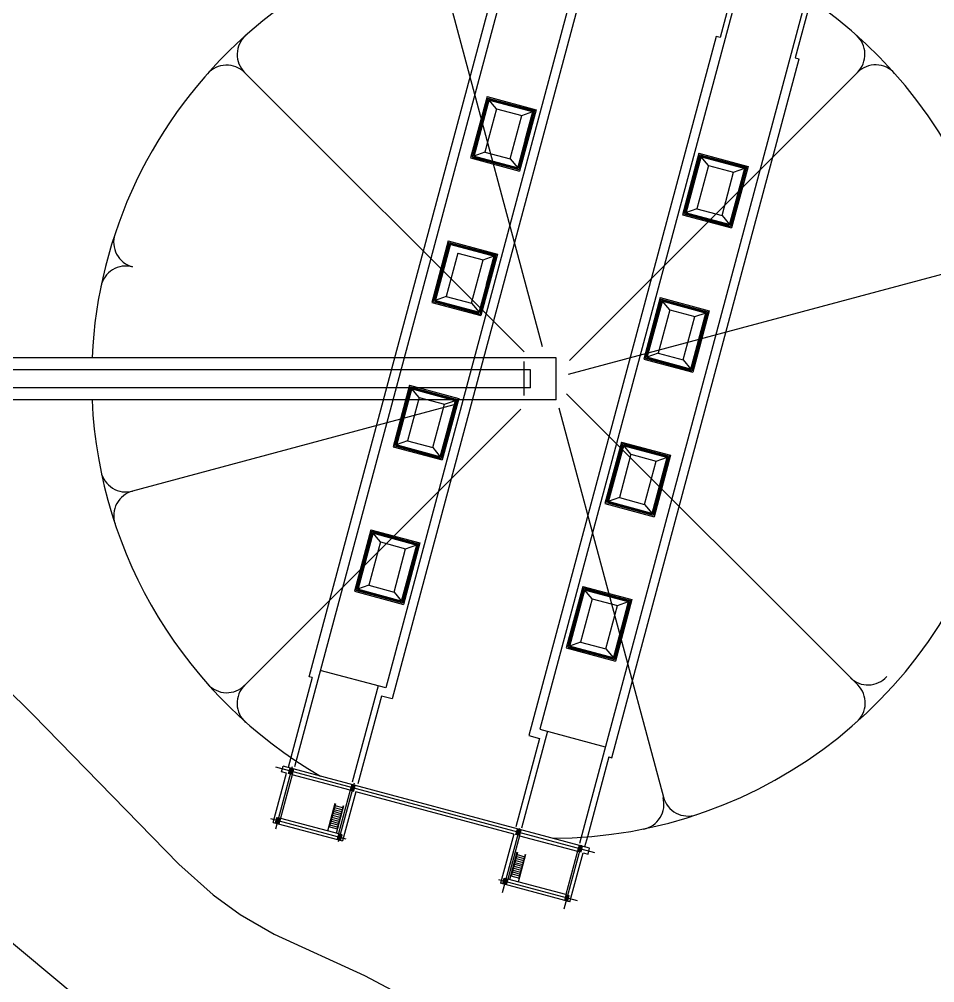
# Model space of a CAD drawing. Header units: millimetres. Extents: x 0 to 42050, y 0 to 29700.
# Drawn here: x 33505 to 34265, y 27003 to 27804 of the extents above; entities that cross this region are included whole.
import ezdxf

# ---------------------------------------------------------------- set-up
doc = ezdxf.new("R2010")
doc.units = ezdxf.units.MM
doc.header["$LTSCALE"] = 50
doc.layers.add('CHAVE', color=8, linetype='Continuous', transparency=0.4)
doc.layers.add('TDM', color=2, linetype='Continuous')
doc.styles.add('TR100', font='simplex.shx')
doc.dimstyles.new('SEG-S-1', dxfattribs={"dimscale": 50, "dimtxt": 2.5, "dimasz": 2.5, "dimexe": 1.5, "dimexo": 1.5, "dimgap": 1, "dimtad": 1, "dimdec": 0, "dimtxsty": 'TR100', "dimcen": 2.5, "dimclrd": 256, "dimclre": 256, "dimclrt": 3, "dimadec": 0, "dimazin": 0, "dimtfac": 1, "dimtdec": 0, "dimtmove": 0, "dimatfit": 3, "dimfxl": 0, "dimarcsym": 0})

# ---------------------------------------------------------------- blocks, each defined once
blk = doc.blocks.new('A$C348914f2')
at = {"layer": 'CHAVE'}
for p, q in [((-7606.58, -1233.04), (-7816.81, -2017.62)), ((-7552.16, -1247.63), (-7740.88, -1951.94)), ((-7428.1, -1280.87), (-7463.06, -1411.32)), ((-7424.1, -1281.94), (-7612.82, -1986.26)), ((-7369.67, -1296.52), (-7579.99, -2081.42)), ((-7610.55, -1668.3), (-7696.74, -1347.14)), ((-7804.44, -1942.63), (-7648.74, -1361.57)), ((-7579.91, -1380.01), (-7735.61, -1961.08)), ((-7387.68, -1379.73), (-7400.62, -1428.05)), ((-7466.26, -1410.46), (-7621.95, -1991.53)), ((-7463.06, -1411.32), (-7466.26, -1410.46)), ((-7553.12, -2009.97), (-7397.42, -1428.91)), ((-7400.62, -1428.05), (-7397.42, -1428.91)), ((-7625.76, -1672.62), (-7858.15, -1440.41)), ((-7588.28, -1679.85), (-7348.84, -1440.22)), ((-7656.72, -1460.27), (-7670.45, -1511.38)), ((-7655.98, -1461.55), (-7669.17, -1510.65)), ((-7655.65, -1463.01), (-7668.15, -1509.55)), ((-7654.89, -1462.57), (-7667.71, -1510.31)), ((-7661.46, -1486.4), (-7655.17, -1462.97)), ((-7656.72, -1460.27), (-7615.91, -1471.23)), ((-7655.98, -1461.55), (-7617.18, -1471.97)), ((-7655.65, -1463.01), (-7618.21, -1473.07)), ((-7648.83, -1470.43), (-7655.17, -1462.97)), ((-7655.17, -1462.97), (-7618.61, -1472.79)), ((-7654.89, -1462.57), (-7618.65, -1472.3)), ((-7648.83, -1470.43), (-7658.51, -1506.46)), ((-7648.83, -1470.43), (-7627.84, -1476.07)), ((-7618.65, -1472.3), (-7631.47, -1520.05)), ((-7618.21, -1473.07), (-7630.71, -1519.61)), ((-7617.18, -1471.97), (-7630.37, -1521.07)), ((-7615.91, -1471.23), (-7629.64, -1522.34)), ((-7627.83, -1476.07), (-7618.61, -1472.79)), ((-7624.9, -1496.22), (-7618.61, -1472.79)), ((-7637.5, -1512.1), (-7627.84, -1476.07)), ((-7661.46, -1486.4), (-7667.75, -1509.83)), ((-7624.9, -1496.22), (-7631.19, -1519.65)), ((-7670.45, -1511.38), (-7629.64, -1522.34)), ((-7669.17, -1510.65), (-7630.37, -1521.07)), ((-7668.15, -1509.55), (-7630.71, -1519.61)), ((-7658.51, -1506.46), (-7667.75, -1509.83)), ((-7667.75, -1509.83), (-7631.19, -1519.65)), ((-7667.71, -1510.31), (-7631.47, -1520.05)), ((-7658.51, -1506.46), (-7637.5, -1512.1)), ((-7637.5, -1512.1), (-7631.19, -1519.65)), ((-7480.64, -1507.45), (-7494.36, -1558.56)), ((-7479.9, -1508.73), (-7493.09, -1557.83)), ((-7479.57, -1510.19), (-7492.07, -1556.73)), ((-7478.81, -1509.75), (-7491.63, -1557.49)), ((-7485.38, -1533.58), (-7479.08, -1510.15)), ((-7480.64, -1507.45), (-7439.83, -1518.41)), ((-7479.9, -1508.73), (-7441.1, -1519.15)), ((-7479.57, -1510.19), (-7442.13, -1520.25)), ((-7472.75, -1517.61), (-7479.08, -1510.15)), ((-7479.08, -1510.15), (-7442.52, -1519.97)), ((-7478.81, -1509.75), (-7442.57, -1519.49)), ((-7472.75, -1517.61), (-7482.43, -1553.64)), ((-7472.75, -1517.61), (-7451.76, -1523.25)), ((-7442.57, -1519.49), (-7455.39, -1567.23)), ((-7442.13, -1520.25), (-7454.63, -1566.79)), ((-7441.1, -1519.15), (-7454.29, -1568.25)), ((-7439.83, -1518.41), (-7453.56, -1569.53)), ((-7451.75, -1523.26), (-7442.52, -1519.97)), ((-7448.82, -1543.4), (-7442.52, -1519.97)), ((-7461.42, -1559.29), (-7451.76, -1523.25)), ((-7485.38, -1533.58), (-7491.67, -1557.01)), ((-7448.82, -1543.4), (-7455.11, -1566.83)), ((-7482.43, -1553.64), (-7491.67, -1557.01)), ((-7482.43, -1553.64), (-7461.42, -1559.29)), ((-7494.36, -1558.56), (-7453.56, -1569.53)), ((-7493.09, -1557.83), (-7454.29, -1568.25)), ((-7492.07, -1556.73), (-7454.63, -1566.79)), ((-7491.67, -1557.01), (-7455.11, -1566.83)), ((-7491.63, -1557.49), (-7455.39, -1567.23)), ((-7461.42, -1559.29), (-7455.11, -1566.83)), ((-7688.89, -1580.33), (-7702.61, -1631.44)), ((-7688.15, -1581.6), (-7701.34, -1630.7)), ((-7687.82, -1583.06), (-7700.32, -1629.61)), ((-7687.06, -1582.63), (-7699.88, -1630.37)), ((-7693.63, -1606.45), (-7687.33, -1583.02)), ((-7688.89, -1580.33), (-7648.08, -1591.29)), ((-7688.15, -1581.6), (-7649.35, -1592.02)), ((-7687.82, -1583.06), (-7650.38, -1593.12)), ((-7687.33, -1583.02), (-7650.77, -1592.84)), ((-7687.06, -1582.63), (-7650.82, -1592.36)), ((-7681, -1590.49), (-7690.68, -1626.52)), ((-7681, -1590.49), (-7660.01, -1596.12)), ((-7650.82, -1592.36), (-7663.64, -1640.1)), ((-7650.38, -1593.12), (-7662.88, -1639.66)), ((-7649.35, -1592.02), (-7662.54, -1641.13)), ((-7648.08, -1591.29), (-7661.81, -1642.4)), ((-7660, -1596.13), (-7650.77, -1592.84)), ((-7657.07, -1616.27), (-7650.77, -1592.84)), ((-7669.67, -1632.16), (-7660.01, -1596.12)), ((-7588.96, -1691.1), (-7255.56, -1601.63)), ((-7693.63, -1606.45), (-7699.92, -1629.88)), ((-7657.07, -1616.27), (-7663.36, -1639.7)), ((-7702.61, -1631.44), (-7661.81, -1642.4)), ((-7701.34, -1630.7), (-7662.54, -1641.13)), ((-7700.32, -1629.61), (-7662.88, -1639.66)), ((-7690.68, -1626.52), (-7699.92, -1629.88)), ((-7699.92, -1629.88), (-7663.36, -1639.7)), ((-7699.88, -1630.37), (-7663.64, -1640.1)), ((-7690.68, -1626.52), (-7669.67, -1632.16)), ((-7669.67, -1632.16), (-7663.36, -1639.7)), ((-7512.81, -1627.51), (-7526.53, -1678.62)), ((-7512.07, -1628.78), (-7525.26, -1677.88)), ((-7511.74, -1630.25), (-7524.24, -1676.79)), ((-7510.97, -1629.81), (-7523.8, -1677.55)), ((-7517.55, -1653.63), (-7511.25, -1630.2)), ((-7512.81, -1627.51), (-7472, -1638.47)), ((-7512.07, -1628.78), (-7473.27, -1639.2)), ((-7511.74, -1630.25), (-7474.3, -1640.3)), ((-7504.92, -1637.67), (-7511.25, -1630.2)), ((-7511.25, -1630.2), (-7474.69, -1640.02)), ((-7510.97, -1629.81), (-7474.74, -1639.54)), ((-7504.92, -1637.67), (-7514.59, -1673.7)), ((-7504.92, -1637.67), (-7483.93, -1643.31)), ((-7474.74, -1639.54), (-7487.56, -1687.28)), ((-7474.3, -1640.3), (-7486.8, -1686.84)), ((-7473.27, -1639.2), (-7486.46, -1688.31)), ((-7472, -1638.47), (-7485.72, -1689.58)), ((-7483.92, -1643.31), (-7474.69, -1640.02)), ((-7480.99, -1663.45), (-7474.69, -1640.02)), ((-7493.59, -1679.34), (-7483.93, -1643.31)), ((-7517.55, -1653.63), (-7523.84, -1677.07)), ((-7480.99, -1663.45), (-7487.28, -1686.89)), ((-7514.59, -1673.7), (-7523.84, -1677.07)), ((-7514.59, -1673.7), (-7493.59, -1679.34)), ((-7599.34, -1677.57), (-8564.61, -1677.57)), ((-7625.76, -1708.87), (-7625.76, -1680.61)), ((-7599.34, -1712.37), (-7599.34, -1677.57)), ((-7526.53, -1678.62), (-7485.72, -1689.58)), ((-7525.26, -1677.88), (-7486.46, -1688.31)), ((-7524.24, -1676.79), (-7486.8, -1686.84)), ((-7523.84, -1677.07), (-7487.28, -1686.89)), ((-7523.8, -1677.55), (-7487.56, -1687.28)), ((-7493.59, -1679.34), (-7487.28, -1686.89)), ((-7620.58, -1687.51), (-8583.93, -1687.51)), ((-7620.58, -1702.43), (-7620.58, -1687.51)), ((-7620.58, -1702.43), (-8633.72, -1702.42)), ((-7721.06, -1700.38), (-7734.78, -1751.49)), ((-7720.32, -1701.66), (-7733.51, -1750.76)), ((-7719.99, -1703.12), (-7732.48, -1749.66)), ((-7719.22, -1702.68), (-7732.05, -1750.42)), ((-7725.8, -1726.51), (-7719.5, -1703.08)), ((-7721.06, -1700.38), (-7680.25, -1711.34)), ((-7720.32, -1701.66), (-7681.52, -1712.08)), ((-7719.99, -1703.12), (-7682.55, -1713.18)), ((-7713.17, -1710.54), (-7719.5, -1703.08)), ((-7719.5, -1703.08), (-7682.94, -1712.9)), ((-7719.22, -1702.68), (-7682.99, -1712.41)), ((-7599.34, -1712.37), (-8666.92, -1712.37)), ((-7713.17, -1710.54), (-7722.84, -1746.57)), ((-7713.17, -1710.54), (-7692.18, -1716.18)), ((-7682.99, -1712.41), (-7695.81, -1760.16)), ((-7682.55, -1713.18), (-7695.05, -1759.72)), ((-7681.52, -1712.08), (-7694.71, -1761.18)), ((-7680.25, -1711.34), (-7693.97, -1762.45)), ((-7692.17, -1716.18), (-7682.94, -1712.9)), ((-7689.24, -1736.33), (-7682.94, -1712.9)), ((-7590.75, -1707.61), (-7348.64, -1949.53)), ((-7684.21, -1716.66), (-7951.23, -1788.32)), ((-7628.68, -1720.28), (-7857.96, -1949.73)), ((-7701.84, -1752.22), (-7692.18, -1716.18)), ((-7596.93, -1719.09), (-7510.05, -2042.8)), ((-7725.8, -1726.51), (-7732.09, -1749.94)), ((-7689.24, -1736.33), (-7695.53, -1759.76)), ((-7734.78, -1751.49), (-7693.97, -1762.45)), ((-7733.51, -1750.76), (-7694.71, -1761.18)), ((-7732.48, -1749.66), (-7695.05, -1759.72)), ((-7722.84, -1746.57), (-7732.09, -1749.94)), ((-7732.09, -1749.94), (-7695.53, -1759.76)), ((-7732.05, -1750.42), (-7695.81, -1760.16)), ((-7722.84, -1746.57), (-7701.84, -1752.22)), ((-7701.84, -1752.22), (-7695.53, -1759.76)), ((-7544.98, -1747.56), (-7558.7, -1798.67)), ((-7544.24, -1748.84), (-7557.43, -1797.94)), ((-7543.9, -1750.3), (-7556.4, -1796.84)), ((-7543.14, -1749.86), (-7555.96, -1797.6)), ((-7549.71, -1773.69), (-7543.42, -1750.26)), ((-7544.98, -1747.56), (-7504.17, -1758.53)), ((-7544.24, -1748.84), (-7505.44, -1759.26)), ((-7543.9, -1750.3), (-7506.46, -1760.36)), ((-7537.09, -1757.72), (-7543.42, -1750.26)), ((-7543.42, -1750.26), (-7506.86, -1760.08)), ((-7543.14, -1749.86), (-7506.9, -1759.6)), ((-7537.09, -1757.72), (-7546.76, -1793.75)), ((-7537.09, -1757.72), (-7516.1, -1763.36)), ((-7506.9, -1759.6), (-7519.73, -1807.34)), ((-7506.46, -1760.36), (-7518.96, -1806.9)), ((-7505.44, -1759.26), (-7518.63, -1808.36)), ((-7504.17, -1758.53), (-7517.89, -1809.64)), ((-7516.08, -1763.37), (-7506.86, -1760.08)), ((-7513.15, -1783.51), (-7506.86, -1760.08)), ((-7525.76, -1799.4), (-7516.1, -1763.36)), ((-7549.71, -1773.69), (-7556.01, -1797.12)), ((-7513.15, -1783.51), (-7519.45, -1806.94)), ((-7546.76, -1793.75), (-7556.01, -1797.12)), ((-7546.76, -1793.75), (-7525.76, -1799.4)), ((-7558.7, -1798.67), (-7517.89, -1809.64)), ((-7557.43, -1797.94), (-7518.63, -1808.36)), ((-7556.4, -1796.84), (-7518.96, -1806.9)), ((-7556.01, -1797.12), (-7519.45, -1806.94)), ((-7555.96, -1797.6), (-7519.73, -1807.34)), ((-7525.76, -1799.4), (-7519.45, -1806.94)), ((-7753.23, -1820.44), (-7766.95, -1871.55)), ((-7752.49, -1821.71), (-7765.68, -1870.81)), ((-7752.15, -1823.17), (-7764.65, -1869.72)), ((-7751.39, -1822.74), (-7764.21, -1870.48)), ((-7757.96, -1846.56), (-7751.67, -1823.13)), ((-7753.23, -1820.44), (-7712.42, -1831.4)), ((-7752.49, -1821.71), (-7713.69, -1832.13)), ((-7752.15, -1823.17), (-7714.71, -1833.23)), ((-7745.34, -1830.6), (-7751.67, -1823.13)), ((-7751.67, -1823.13), (-7715.11, -1832.95)), ((-7751.39, -1822.74), (-7715.15, -1832.47)), ((-7745.34, -1830.6), (-7755.01, -1866.63)), ((-7745.34, -1830.6), (-7724.35, -1836.24)), ((-7715.15, -1832.47), (-7727.98, -1880.21)), ((-7714.71, -1833.23), (-7727.21, -1879.77)), ((-7713.69, -1832.13), (-7726.88, -1881.24)), ((-7712.42, -1831.4), (-7726.14, -1882.51)), ((-7724.33, -1836.24), (-7715.11, -1832.95)), ((-7721.4, -1856.38), (-7715.11, -1832.95)), ((-7734.01, -1872.27), (-7724.35, -1836.24)), ((-7757.96, -1846.56), (-7764.26, -1869.99)), ((-7721.4, -1856.38), (-7727.7, -1879.81)), ((-7766.95, -1871.55), (-7726.14, -1882.51)), ((-7765.68, -1870.81), (-7726.88, -1881.24)), ((-7764.65, -1869.72), (-7727.21, -1879.77)), ((-7755.01, -1866.63), (-7764.26, -1869.99)), ((-7764.26, -1869.99), (-7727.7, -1879.81)), ((-7764.21, -1870.48), (-7727.98, -1880.21)), ((-7755.01, -1866.63), (-7734.01, -1872.27)), ((-7734.01, -1872.27), (-7727.7, -1879.81)), ((-7577.14, -1867.62), (-7590.87, -1918.73)), ((-7576.41, -1868.89), (-7589.6, -1918)), ((-7576.07, -1870.36), (-7588.57, -1916.9)), ((-7575.31, -1869.92), (-7588.13, -1917.66)), ((-7581.88, -1893.74), (-7575.59, -1870.31)), ((-7577.14, -1867.62), (-7536.34, -1878.58)), ((-7576.41, -1868.89), (-7537.61, -1879.31)), ((-7576.07, -1870.36), (-7538.63, -1880.41)), ((-7569.26, -1877.78), (-7575.59, -1870.31)), ((-7575.59, -1870.31), (-7539.03, -1880.13)), ((-7575.31, -1869.92), (-7539.07, -1879.65)), ((-7569.26, -1877.78), (-7578.93, -1913.81)), ((-7569.26, -1877.78), (-7548.27, -1883.42)), ((-7539.07, -1879.65), (-7551.89, -1927.39)), ((-7538.63, -1880.41), (-7551.13, -1926.95)), ((-7537.61, -1879.31), (-7550.8, -1928.42)), ((-7536.34, -1878.58), (-7550.06, -1929.69)), ((-7548.25, -1883.42), (-7539.03, -1880.13)), ((-7545.32, -1903.57), (-7539.03, -1880.13)), ((-7557.93, -1919.45), (-7548.27, -1883.42)), ((-7581.88, -1893.74), (-7588.18, -1917.18)), ((-7545.32, -1903.57), (-7551.62, -1927)), ((-7578.93, -1913.81), (-7588.18, -1917.18)), ((-7578.93, -1913.81), (-7557.93, -1919.45)), ((-7590.87, -1918.73), (-7550.06, -1929.69)), ((-7589.6, -1918), (-7550.8, -1928.42)), ((-7588.57, -1916.9), (-7551.13, -1926.95)), ((-7588.18, -1917.18), (-7551.62, -1927)), ((-7588.13, -1917.66), (-7551.89, -1927.39)), ((-7557.93, -1919.45), (-7551.62, -1927)), ((-7740.88, -1951.94), (-7795.3, -1937.36)), ((-7802.04, -1943.28), (-7819.84, -2009.72)), ((-7802.04, -1943.28), (-7804.44, -1942.63)), ((-7802.04, -1943.28), (-7804.44, -1942.63)), ((-7747.28, -1950.23), (-7768.75, -2030.33)), ((-7744.41, -1958.72), (-7763.94, -2031.62)), ((-7735.61, -1961.08), (-7744.41, -1958.72)), ((-7612.82, -1986.26), (-7558.4, -2000.84)), ((-7613.15, -1993.89), (-7632.89, -2067.57)), ((-7606.42, -1987.97), (-7628.05, -2068.7)), ((-7621.95, -1991.53), (-7613.15, -1993.89)), ((-7819.84, -2009.72), (-7822.09, -2018.13)), ((-7555.52, -2009.33), (-7573.33, -2075.77)), ((-7555.52, -2009.33), (-7553.12, -2009.97)), ((-7555.52, -2009.33), (-7553.12, -2009.97)), ((-7832.33, -2069.13), (-7818.46, -2017.38)), ((-7567.01, -2089.05), (-7832.22, -2017.99)), ((-7827.51, -2021.82), (-7826.22, -2017.02)), ((-7571.45, -2085.29), (-7826.22, -2017.02)), ((-7834.32, -2063.75), (-7823.38, -2022.93)), ((-7818.58, -2024.22), (-7828.23, -2060.24)), ((-7823.38, -2022.93), (-7827.51, -2021.82)), ((-7821.27, -2023.07), (-7821.58, -2023.24)), ((-7821.11, -2022.47), (-7820.31, -2022.68)), ((-7820.82, -2022.98), (-7820.6, -2022.18)), ((-7820.2, -2019.06), (-7820.38, -2018.76)), ((-7820.36, -2019.66), (-7819.56, -2019.88)), ((-7820.07, -2020.17), (-7819.85, -2019.37)), ((-7819.32, -2020.57), (-7819.75, -2022.2)), ((-7819.51, -2022.89), (-7818.71, -2023.11)), ((-7819.22, -2023.4), (-7819, -2022.6)), ((-7818.87, -2023.71), (-7818.69, -2024.01)), ((-7818.76, -2020.09), (-7817.96, -2020.31)), ((-7770.56, -2037.08), (-7818.58, -2024.22)), ((-7818.46, -2020.59), (-7818.25, -2019.79)), ((-7817.8, -2019.71), (-7817.49, -2019.53)), ((-7767.24, -2031.11), (-7780.32, -2079.94)), ((-7768.97, -2032.79), (-7769.15, -2032.49)), ((-7768.33, -2033.61), (-7769.13, -2033.39)), ((-7768.84, -2033.89), (-7768.62, -2033.09)), ((-7768.09, -2034.3), (-7768.53, -2035.93)), ((-7766.73, -2034.03), (-7767.53, -2033.82)), ((-7767.24, -2034.33), (-7767.02, -2033.53)), ((-7766.57, -2033.43), (-7766.27, -2033.26)), ((-7770.56, -2037.08), (-7780.21, -2073.1)), ((-7765.75, -2038.37), (-7776.69, -2079.19)), ((-7770.04, -2036.79), (-7770.35, -2036.97)), ((-7769.08, -2036.41), (-7769.88, -2036.19)), ((-7769.59, -2036.7), (-7769.38, -2035.9)), ((-7767.48, -2036.84), (-7768.28, -2036.62)), ((-7767.99, -2037.13), (-7767.78, -2036.33)), ((-7767.64, -2037.44), (-7767.47, -2037.74)), ((-7634.49, -2073.54), (-7765.75, -2038.37)), ((-7789.01, -2070.75), (-7782.87, -2047.83)), ((-7787.75, -2067.65), (-7782.47, -2047.94)), ((-7776.63, -2051.76), (-7783.03, -2050.04)), ((-7781.8, -2072.68), (-7775.66, -2049.76)), ((-7781.35, -2069.37), (-7776.06, -2049.65)), ((-7778.77, -2059.76), (-7785.18, -2058.05)), ((-7778.34, -2058.16), (-7784.75, -2056.45)), ((-7777.92, -2056.56), (-7784.32, -2054.85)), ((-7777.49, -2054.96), (-7783.89, -2053.25)), ((-7777.06, -2053.36), (-7783.46, -2051.64)), ((-7836.78, -2060.52), (-7774, -2077.34)), ((-7834.32, -2063.75), (-7776.69, -2079.19)), ((-7832.21, -2063.89), (-7832.51, -2064.06)), ((-7832.05, -2063.29), (-7831.25, -2063.5)), ((-7831.76, -2063.8), (-7831.54, -2063)), ((-7831.14, -2059.89), (-7831.31, -2059.58)), ((-7831.3, -2060.49), (-7830.5, -2060.7)), ((-7831.01, -2060.99), (-7830.79, -2060.19)), ((-7830.26, -2061.4), (-7830.69, -2063.02)), ((-7830.45, -2063.72), (-7829.65, -2063.93)), ((-7830.16, -2064.22), (-7829.94, -2063.42)), ((-7829.81, -2064.53), (-7829.63, -2064.84)), ((-7829.7, -2060.92), (-7828.9, -2061.13)), ((-7829.4, -2061.42), (-7829.19, -2060.62)), ((-7828.74, -2060.53), (-7828.43, -2060.35)), ((-7828.23, -2060.24), (-7780.21, -2073.1)), ((-7780.92, -2067.77), (-7787.32, -2066.05)), ((-7780.49, -2066.17), (-7786.89, -2064.45)), ((-7780.06, -2064.57), (-7786.46, -2062.85)), ((-7779.63, -2062.97), (-7786.03, -2061.25)), ((-7779.2, -2061.36), (-7785.61, -2059.65)), ((-7780.95, -2069.48), (-7788.15, -2067.55)), ((-7779.91, -2073.61), (-7780.09, -2073.31)), ((-7779.27, -2074.43), (-7780.07, -2074.21)), ((-7779.78, -2074.71), (-7779.56, -2073.91)), ((-7778.18, -2075.15), (-7777.96, -2074.35)), ((-7777.51, -2074.26), (-7777.2, -2074.08)), ((-7634.49, -2073.54), (-7645.43, -2114.37)), ((-7629.82, -2068.92), (-7644.1, -2122.2)), ((-7632.38, -2073.68), (-7632.69, -2073.85)), ((-7632.22, -2073.08), (-7631.42, -2073.29)), ((-7631.93, -2073.59), (-7631.72, -2072.79)), ((-7631.31, -2069.68), (-7631.49, -2069.37)), ((-7631.47, -2070.28), (-7630.67, -2070.49)), ((-7631.18, -2070.78), (-7630.97, -2069.98)), ((-7630.43, -2071.19), (-7630.87, -2072.81)), ((-7630.62, -2073.51), (-7629.82, -2073.72)), ((-7630.33, -2074.01), (-7630.12, -2073.21)), ((-7629.98, -2074.32), (-7629.81, -2074.63)), ((-7629.87, -2070.71), (-7629.07, -2070.92)), ((-7629.58, -2071.21), (-7629.36, -2070.41)), ((-7628.91, -2070.32), (-7628.61, -2070.14)), ((-7780.98, -2077.61), (-7781.29, -2077.79)), ((-7780.02, -2077.23), (-7780.82, -2077.01)), ((-7780.53, -2077.52), (-7780.31, -2076.72)), ((-7779.03, -2075.12), (-7779.46, -2076.75)), ((-7778.42, -2077.66), (-7779.22, -2077.44)), ((-7778.93, -2077.96), (-7778.72, -2077.16)), ((-7778.58, -2078.26), (-7778.41, -2078.56)), ((-7777.67, -2074.86), (-7778.47, -2074.64)), ((-7629.69, -2074.83), (-7639.34, -2110.85)), ((-7629.69, -2074.83), (-7581.66, -2087.7)), ((-7573.33, -2075.77), (-7575.58, -2084.18)), ((-7637.74, -2111.28), (-7631.6, -2088.36)), ((-7636.48, -2108.18), (-7631.2, -2088.47)), ((-7631.76, -2090.58), (-7625.36, -2092.29)), ((-7630.54, -2113.21), (-7624.4, -2090.29)), ((-7630.08, -2109.9), (-7624.8, -2090.18)), ((-7578.59, -2082.64), (-7592.87, -2135.93)), ((-7581.66, -2087.7), (-7591.32, -2123.72)), ((-7587.8, -2129.81), (-7576.86, -2088.98)), ((-7581.16, -2087.4), (-7581.46, -2087.58)), ((-7580.2, -2087.02), (-7581, -2086.8)), ((-7580.7, -2087.31), (-7580.49, -2086.51)), ((-7580.08, -2083.4), (-7580.26, -2083.1)), ((-7579.45, -2084.22), (-7580.25, -2084)), ((-7579.95, -2084.5), (-7579.74, -2083.7)), ((-7579.2, -2084.91), (-7579.64, -2086.54)), ((-7578.59, -2087.45), (-7579.4, -2087.23)), ((-7579.1, -2087.75), (-7578.89, -2086.95)), ((-7578.76, -2088.05), (-7578.58, -2088.35)), ((-7577.84, -2084.65), (-7578.64, -2084.43)), ((-7578.35, -2084.94), (-7578.14, -2084.14)), ((-7577.68, -2084.05), (-7577.38, -2083.87)), ((-7576.86, -2088.98), (-7572.73, -2090.09)), ((-7572.73, -2090.09), (-7571.45, -2085.29)), ((-7633.91, -2098.58), (-7627.51, -2100.3)), ((-7633.48, -2096.98), (-7627.08, -2098.69)), ((-7633.05, -2095.38), (-7626.65, -2097.09)), ((-7632.62, -2093.78), (-7626.22, -2095.49)), ((-7632.19, -2092.18), (-7625.79, -2093.89)), ((-7636.05, -2106.58), (-7629.65, -2108.3)), ((-7635.63, -2104.98), (-7629.22, -2106.7)), ((-7635.2, -2103.38), (-7628.79, -2105.1)), ((-7634.77, -2101.78), (-7628.36, -2103.5)), ((-7634.34, -2100.18), (-7627.94, -2101.9)), ((-7581.64, -2128.88), (-7646.83, -2111.42)), ((-7587.8, -2129.81), (-7645.43, -2114.37)), ((-7643.32, -2114.5), (-7643.63, -2114.68)), ((-7643.16, -2113.9), (-7642.36, -2114.12)), ((-7642.87, -2114.41), (-7642.66, -2113.61)), ((-7642.25, -2110.5), (-7642.43, -2110.19)), ((-7642.41, -2111.1), (-7641.61, -2111.31)), ((-7642.12, -2111.61), (-7641.9, -2110.81)), ((-7641.37, -2112.01), (-7641.8, -2113.63)), ((-7641.56, -2114.33), (-7640.76, -2114.54)), ((-7641.27, -2114.84), (-7641.05, -2114.04)), ((-7640.81, -2111.53), (-7640.01, -2111.74)), ((-7640.52, -2112.03), (-7640.3, -2111.23)), ((-7639.85, -2111.14), (-7639.54, -2110.97)), ((-7591.32, -2123.72), (-7639.34, -2110.85)), ((-7636.88, -2108.08), (-7629.68, -2110.01)), ((-7640.92, -2115.14), (-7640.75, -2115.45)), ((-7592.1, -2128.23), (-7592.4, -2128.4)), ((-7591.13, -2127.84), (-7591.93, -2127.63)), ((-7591.64, -2128.13), (-7591.43, -2127.33)), ((-7591.02, -2124.23), (-7591.2, -2123.92)), ((-7590.38, -2125.04), (-7591.18, -2124.83)), ((-7590.89, -2125.33), (-7590.67, -2124.53)), ((-7590.14, -2125.74), (-7590.58, -2127.36)), ((-7589.53, -2128.27), (-7590.33, -2128.06)), ((-7590.04, -2128.57), (-7589.83, -2127.77)), ((-7589.69, -2128.87), (-7589.52, -2129.18)), ((-7588.78, -2125.47), (-7589.58, -2125.25)), ((-7589.29, -2125.76), (-7589.08, -2124.96)), ((-7588.62, -2124.87), (-7588.32, -2124.69))]:
    blk.add_line(p, q, dxfattribs=at)
at = {"layer": 'CHAVE', "flags": 128}
for points in [[(-8551.14, -1860.6), (-8508.07, -1878.58), (-8345.22, -1951.47), (-8311.95, -1967.36), (-8281.91, -1983.72), (-8250.1, -2004.26), (-8218.69, -2028.02), (-8082.53, -2137.74), (-7998.26, -2208.29), (-7885.49, -2285.58), (-7832.79, -2319.58), (-7784.64, -2347.19), (-7700.82, -2389.78), (-7622.42, -2439.97), (-7600.11, -2452.44), (-7508.98, -2492.59), (-7421.18, -2540.28)], [(-8082.1, -1926.93), (-8034.14, -1973.99), (-7912.92, -2098.55), (-7884.38, -2124), (-7861.79, -2140.27), (-7833.52, -2156.56), (-7758.66, -2190.99), (-7635.78, -2256.32), (-7442.68, -2351.89), (-7374.09, -2384.87), (-7218.82, -2455.3), (-7178.12, -2476.88), (-7108.42, -2516.57), (-7072.91, -2539.33), (-6989.32, -2597.22), (-6873.88, -2673.8), (-6765.9, -2754.88), (-6729.72, -2784.94)]]:
    blk.add_lwpolyline(points, dxfattribs=at)
for points in [[(-7821.58, -2023.24), (-7820.38, -2018.76), (-7817.49, -2019.53), (-7818.69, -2024.01)], [(-7821.27, -2023.07), (-7820.2, -2019.06), (-7817.8, -2019.71), (-7818.87, -2023.71)], [(-7820.56, -2021.98), (-7818.94, -2022.42), (-7818.92, -2022.33), (-7819.7, -2022.12), (-7819.31, -2020.67), (-7818.53, -2020.88), (-7818.5, -2020.79), (-7820.13, -2020.36), (-7820.15, -2020.44), (-7819.37, -2020.65), (-7819.76, -2022.1), (-7820.54, -2021.89)], [(-7767.47, -2037.74), (-7766.27, -2033.26), (-7769.15, -2032.49), (-7770.35, -2036.97)], [(-7767.64, -2037.44), (-7766.57, -2033.43), (-7768.97, -2032.79), (-7770.04, -2036.79)], [(-7767.71, -2036.14), (-7769.34, -2035.71), (-7769.31, -2035.62), (-7768.53, -2035.83), (-7768.14, -2034.38), (-7768.93, -2034.17), (-7768.9, -2034.08), (-7767.28, -2034.52), (-7767.3, -2034.61), (-7768.09, -2034.4), (-7768.47, -2035.84), (-7767.69, -2036.05)], [(-7832.51, -2064.06), (-7831.31, -2059.58), (-7828.43, -2060.35), (-7829.63, -2064.84)], [(-7832.21, -2063.89), (-7831.14, -2059.89), (-7828.74, -2060.53), (-7829.81, -2064.53)], [(-7831.5, -2062.8), (-7829.88, -2063.24), (-7829.86, -2063.15), (-7830.64, -2062.94), (-7830.25, -2061.49), (-7829.47, -2061.7), (-7829.44, -2061.61), (-7831.07, -2061.18), (-7831.09, -2061.27), (-7830.31, -2061.48), (-7830.7, -2062.93), (-7831.48, -2062.72)], [(-7778.41, -2078.56), (-7777.2, -2074.08), (-7780.09, -2073.31), (-7781.29, -2077.79)], [(-7778.58, -2078.26), (-7777.51, -2074.26), (-7779.91, -2073.61), (-7780.98, -2077.61)], [(-7632.69, -2073.85), (-7631.49, -2069.37), (-7628.61, -2070.14), (-7629.81, -2074.63)], [(-7632.38, -2073.68), (-7631.31, -2069.68), (-7628.91, -2070.32), (-7629.98, -2074.32)], [(-7631.68, -2072.59), (-7630.05, -2073.03), (-7630.03, -2072.94), (-7630.81, -2072.73), (-7630.43, -2071.28), (-7629.64, -2071.49), (-7629.62, -2071.4), (-7631.24, -2070.97), (-7631.27, -2071.06), (-7630.48, -2071.27), (-7630.87, -2072.72), (-7631.65, -2072.51)], [(-7778.65, -2076.97), (-7780.28, -2076.53), (-7780.25, -2076.44), (-7779.47, -2076.65), (-7779.08, -2075.2), (-7779.86, -2074.99), (-7779.84, -2074.91), (-7778.22, -2075.34), (-7778.24, -2075.43), (-7779.02, -2075.22), (-7779.41, -2076.67), (-7778.63, -2076.88)], [(-7578.58, -2088.35), (-7577.38, -2083.87), (-7580.26, -2083.1), (-7581.46, -2087.58)], [(-7578.76, -2088.05), (-7577.68, -2084.05), (-7580.08, -2083.4), (-7581.16, -2087.4)], [(-7578.83, -2086.76), (-7580.45, -2086.32), (-7580.43, -2086.23), (-7579.64, -2086.44), (-7579.25, -2084.99), (-7580.04, -2084.78), (-7580.01, -2084.7), (-7578.39, -2085.13), (-7578.41, -2085.22), (-7579.2, -2085.01), (-7579.59, -2086.46), (-7578.8, -2086.67)], [(-7643.63, -2114.68), (-7642.43, -2110.19), (-7639.54, -2110.97), (-7640.75, -2115.45)], [(-7643.32, -2114.5), (-7642.25, -2110.5), (-7639.85, -2111.14), (-7640.92, -2115.14)], [(-7642.62, -2113.42), (-7640.99, -2113.85), (-7640.97, -2113.76), (-7641.75, -2113.55), (-7641.36, -2112.1), (-7640.58, -2112.32), (-7640.56, -2112.23), (-7642.18, -2111.79), (-7642.2, -2111.88), (-7641.42, -2112.09), (-7641.81, -2113.54), (-7642.59, -2113.33)], [(-7589.52, -2129.18), (-7588.32, -2124.69), (-7591.2, -2123.92), (-7592.4, -2128.4)], [(-7589.69, -2128.87), (-7588.62, -2124.87), (-7591.02, -2124.23), (-7592.1, -2128.23)], [(-7589.76, -2127.58), (-7591.39, -2127.14), (-7591.37, -2127.05), (-7590.58, -2127.26), (-7590.19, -2125.82), (-7590.98, -2125.61), (-7590.95, -2125.52), (-7589.33, -2125.95), (-7589.35, -2126.04), (-7590.14, -2125.83), (-7590.52, -2127.28), (-7589.74, -2127.49)]]:
    blk.add_lwpolyline(points, close=True, dxfattribs=at)
at = {"layer": 'CHAVE'}
for centre in [(-7820.71, -2022.57), (-7819.96, -2019.77), (-7819.11, -2023), (-7818.36, -2020.2), (-7768.73, -2033.5), (-7767.13, -2033.93), (-7769.48, -2036.3), (-7767.88, -2036.73), (-7831.65, -2063.4), (-7830.9, -2060.59), (-7830.05, -2063.82), (-7829.3, -2061.02), (-7779.67, -2074.32), (-7631.82, -2073.19), (-7631.07, -2070.38), (-7630.22, -2073.61), (-7629.47, -2070.81), (-7780.42, -2077.12), (-7778.82, -2077.55), (-7778.07, -2074.75), (-7580.6, -2086.91), (-7579.85, -2084.11), (-7579, -2087.34), (-7578.24, -2084.54), (-7642.76, -2114.01), (-7642.01, -2111.21), (-7641.16, -2114.44), (-7640.41, -2111.64), (-7591.53, -2127.73), (-7590.78, -2124.93), (-7589.93, -2128.16), (-7589.18, -2125.36)]:
    blk.add_circle(centre, 0.0528, dxfattribs=at)
for centre, radius, start, end in [((-7603.4, -1694.97), 381.99, 86.11358, 177.32501), ((-7603.4, -1694.97), 381.99, 270.12959, 63.88627), ((-7843.15, -1425.4), 21.22, 131.64979, 225.02231), ((-7363.85, -1425.22), 21.22, 315.02218, 48.39441), ((-7873.15, -1455.42), 21.22, 45.02231, 138.39453), ((-7333.83, -1455.22), 21.22, 41.64976, 135.02218), ((-7945.82, -1581.39), 21.22, 161.65001, 255.02213), ((-7956.79, -1622.4), 21.22, 75.02218, 168.39454), ((-7603.4, -1694.97), 381.99, 182.67446, 239.87044), ((-7956.73, -1767.82), 21.22, 191.64991, 285.02215), ((-7945.73, -1808.81), 21.22, 105.02212, 198.39451), ((-7340.08, -1928.8), 20.72, 225.02217, 318.3944), ((-7872.97, -1934.73), 21.22, 221.64976, 315.02218), ((-7843.23, -1964.81), 21.22, 134.97784, 228.35007), ((-7363.64, -1964.54), 21.22, 311.64994, 45.02217), ((-7530.89, -2048.63), 21.22, 281.60557, 14.97786), ((-7489.56, -2037.3), 21.22, 195.02205, 288.39447)]:
    blk.add_arc(centre, radius, start, end, dxfattribs=at)
at = {"layer": 'TDM'}
blk.add_leader([(-6987.28, -1469.01), (-7608.1, -556.58), (-6564.45, -556.58)], dimstyle='SEG-S-1', override={"dimgap": 1, "dimtad": 0}, dxfattribs=at)

msp = doc.modelspace()

# ---------------------------------------------------------------- block references
msp.add_blockref('A$C348914f2', (41550, 29200))

doc.saveas('drawing.dxf')
